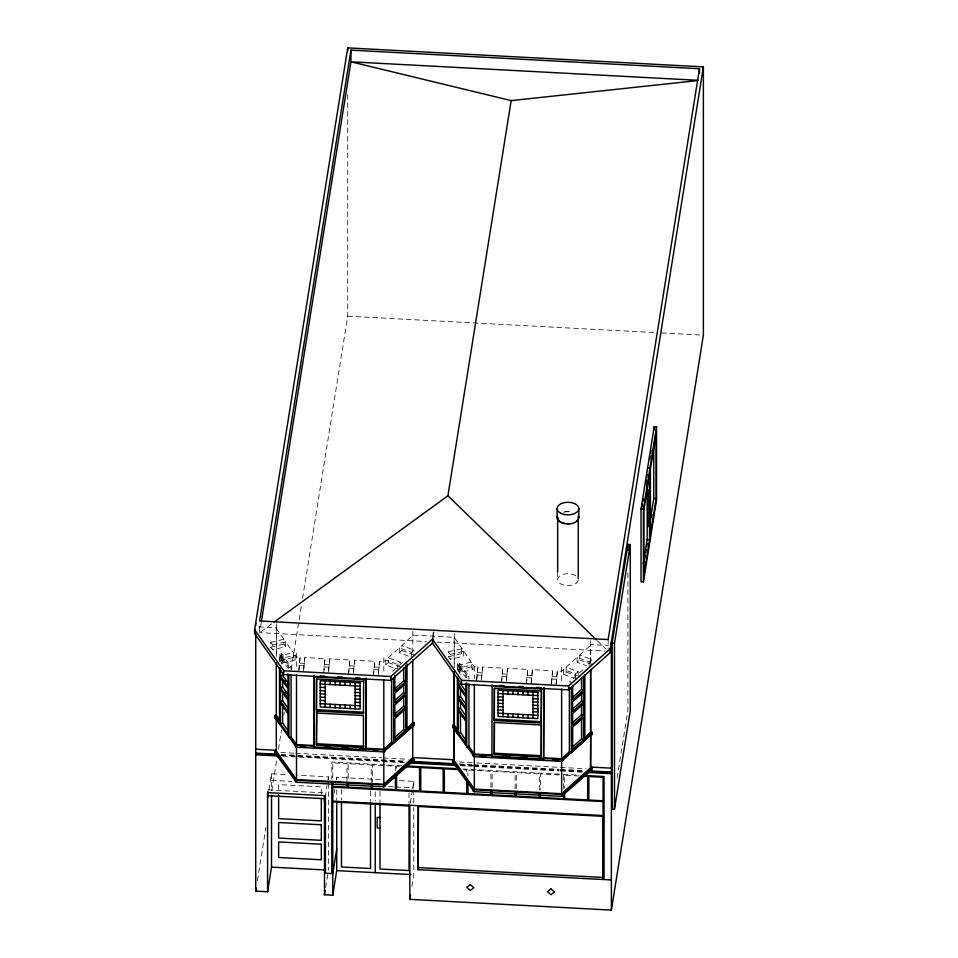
<?xml version="1.0" encoding="UTF-8"?>
<svg xmlns="http://www.w3.org/2000/svg" width="958" height="958" viewBox="0 0 958 958"><rect width="100%" height="100%" fill="white"/><g stroke="black" fill="none" stroke-linecap="round" stroke-linejoin="round"><path stroke-width="0.72" stroke-dasharray="4.79 3.59" d="M472.989 669.534L471.192 666.984L471.192 662.122L457.972 665.247L457.972 670.109L459.768 672.648L472.989 669.534L473.001 664.672L454.296 637.31L412.85 635.106L401.869 645.572L401.869 650.434L399.294 652.745L409.964 656.709M261.259 622.305L259.606 632.639L426.43 641.537M276.299 656.733L276.419 627.825L255.726 626.724M268.947 789.859L271.521 773.801L287.568 774.663M257.379 880.785L265.893 827.58M271.809 790.625L276.539 761.071M278.431 749.24L281.496 730.032M283.867 715.255L284.334 712.297M291.196 669.438L301.602 604.402M302.548 598.487L347.718 316.2L347.718 94.112M298.752 671.33L300.07 657.284L296.513 657.092L295.16 655.188L281.939 658.302L280.131 655.763L293.352 652.638L293.352 657.499L295.16 660.05L281.939 663.164L280.131 660.625L280.131 655.763M298.968 669.965L300.07 657.284M304.812 657.535L303.494 671.582L304.812 657.535L324.966 658.613L324.091 669.917M323.648 672.66L324.966 658.613M329.708 658.865L328.39 672.911L329.708 658.865L349.862 659.942L348.76 672.612M325.157 797.284L327.025 785.596M327.959 779.752L328.426 776.842L297.782 775.202M348.544 673.989L349.862 659.942M354.604 660.194L353.286 674.24L354.604 660.194L374.758 661.271L373.656 673.941M334.174 793.224L334.869 788.877M336.258 780.183L336.725 777.285L382.661 779.728M325.636 887.551L327.959 873.061M373.44 675.318L374.758 661.271M379.5 661.523L378.182 675.57L379.5 661.523L383.811 661.75L385.751 660.014L397.762 664.481L400.336 662.17L388.325 657.703L388.325 662.565L385.751 664.876L396.42 668.852M410.299 803.127L412.395 790.087M412.623 788.638L413.784 781.393L398.959 780.602M411.928 886.306L413.784 874.714L413.784 807.366M476.581 680.815L477.898 666.768L474.342 666.576L473.001 664.672L459.768 667.786L457.972 665.247M476.809 679.45L477.898 666.768M482.64 667.019L481.323 681.066L482.64 667.019L502.794 668.097L501.693 680.779M501.477 682.144L502.794 668.097M507.536 668.349L506.219 682.395L507.536 668.349L527.69 669.426L526.816 680.731M526.373 683.473L527.69 669.426M531.115 683.725L532.432 669.678L552.586 670.756L551.485 683.425M531.331 682.359L532.432 669.678M551.269 684.802L552.586 670.756M556.011 685.054L557.328 671.007L561.628 671.235L563.555 669.498L575.566 673.977L578.153 671.666L566.142 667.187L566.142 672.049L563.555 674.36L574.237 678.336M556.227 683.689L557.328 671.007M590.583 663.116L590.703 644.59L608.426 645.536M617.072 778.112L627.897 710.441L627.897 571.375M388.325 657.703L399.294 647.883L411.293 652.35L413.88 650.039L401.869 645.572M392.588 671.39L405.006 660.266M566.142 667.187L577.111 657.368L589.122 661.846L591.697 659.535L579.698 655.068L579.698 659.918L577.111 662.229L586.452 665.714M579.698 655.068L590.583 645.321M582.847 669.75L569.363 681.797L571.375 682.551M271.677 623.862L259.606 632.639L259.606 622.425M270.671 642.399L283.891 639.285L283.891 644.135L285.7 646.686L272.479 649.811L270.671 647.261L270.671 642.399L272.479 644.95L272.479 649.811M272.479 644.95L285.7 641.824L293.352 652.638M270.671 647.261L283.891 644.135M279.508 661.655L279.508 654.206L281.712 653.691L291.1 666.96L291.1 669.941M280.407 657.428L282.61 656.901L290.202 667.63L287.999 668.145L280.407 657.428L280.407 661.691M280.131 660.625L293.352 657.499M291.1 666.96L288.897 667.475L279.508 654.206M448.512 651.883L461.732 648.77L463.54 651.308L463.54 656.17L450.308 659.296L448.512 656.745L448.512 651.883L450.308 654.434L450.308 659.296M450.308 654.434L463.54 651.308M448.512 656.745L461.732 653.619L463.54 656.17M457.373 669.654L457.373 663.69L459.577 663.175L468.941 676.444L468.941 679.414M458.271 666.912L460.475 666.397L468.043 677.114L465.839 677.629L458.271 666.912L458.271 671.259M457.972 670.109L471.192 666.984M468.941 676.444L466.738 676.959L457.373 663.69M347.718 316.2L655.559 332.618M661.535 332.929L701.879 335.084M436.86 642.088L605.169 651.069M300.07 663.116L304.812 663.367M324.966 664.445L329.708 664.696M349.862 665.774L354.604 666.026M374.758 667.103L379.5 667.355M477.898 672.6L482.64 672.851M502.794 673.929L507.536 674.181M527.69 675.258L532.432 675.51M552.586 676.587L557.328 676.839M298.752 665.499L303.494 665.75M323.648 666.828L328.39 667.079M348.544 668.157L353.286 668.409M373.44 669.486L378.182 669.738M476.581 674.983L481.323 675.234M501.477 676.312L506.219 676.564M526.373 677.641L531.115 677.893M551.269 678.971L556.011 679.222M280.862 752.485L294.214 753.204M295.699 753.287L381.715 757.874M383.2 757.946L408.407 759.299M459.026 761.993L475.3 762.867M476.785 762.939L586.26 768.783M281.125 754.449L406.647 761.143M458.954 763.933L472.402 764.652M473.899 764.735L559.077 769.274M560.562 769.358L582.979 770.543M281.017 755.132L405.042 761.754M460.343 764.7L472.294 765.334M473.791 765.418L558.969 769.957M560.454 770.04L582.871 771.238M281.125 755.419L405.162 762.041M460.451 764.987L472.402 765.622M473.899 765.705L559.077 770.244M560.562 770.328L582.979 771.525M282.514 756.185L405.042 762.724M460.343 765.67L472.294 766.304M473.791 766.388L558.969 770.927M560.454 771.01L582.871 772.208M401.737 765.741L331.815 762.017L331.815 779.489M462.726 768.999L580.237 775.261M399.45 766.412L396.576 766.256L396.576 770.663M463.756 769.837L466.738 770.004L466.738 772.938M559.173 774.926L540.48 773.932L540.48 790.099M579.039 775.992L564.669 775.226L564.669 788.446M271.521 780.327L291.951 781.417M388.589 786.566L394.516 786.877M396.001 786.961L413.784 787.907M268.012 789.871L324.918 792.913M579.698 659.918L591.697 664.397L591.697 659.535M566.142 672.049L575.483 675.534M401.869 650.434L413.88 654.901L413.88 650.039M388.325 662.565L400.336 667.031L400.336 662.17M597.469 640.866L606.007 649.153M276.299 628.556L283.891 639.285M608.15 639.561L608.15 648.315M590.703 640.698L590.703 663.87M589.122 661.846L589.122 666.708M578.153 671.666L578.153 676.528M577.111 657.368L577.111 662.229M575.566 673.977L575.566 678.839M563.555 669.498L563.555 674.36M563.484 775.154L563.484 789.859M561.628 667.343L561.628 683.102M557.664 571.734L557.664 579.111M539.294 790.039L539.294 773.872L516.302 772.639L516.302 788.805M515.117 788.745L515.117 772.579L492.113 771.358L492.113 787.512M490.927 787.452L490.927 771.286L467.923 770.064L467.923 775.944M474.342 666.576L474.342 678.444M461.732 648.77L461.732 653.619M460.475 666.397L460.475 675.079M459.768 667.786L459.768 672.648M459.577 663.175L459.577 673.606M454.296 633.43L454.296 666.972M454.176 638.04L454.176 667.702M413.784 781.393L413.784 805.87M412.85 631.214L412.742 655.104M411.293 652.35L411.293 657.212M409.042 793.032L409.042 803.475M399.294 647.883L399.294 652.745M397.762 664.481L397.762 669.343M395.391 770.603L395.391 766.196L372.399 764.963L372.399 782.602M385.751 660.014L385.751 664.876M383.811 657.859L383.811 673.618M379.991 791.44L379.991 803.043M375.249 791.835L375.249 800.816M371.213 782.542L371.213 764.903L348.209 763.682L348.209 781.309M370.506 790.985L370.506 801.415M347.024 781.249L347.024 763.61L332.785 762.855L332.785 779.022M341.467 789.44L341.467 799.894M336.725 777.285L336.725 779.884M336.725 789.727L336.725 800.086M328.426 776.842L328.426 779.441M328.426 783.357L328.426 870.163M321.313 794.266L321.313 786.865L278.634 784.59L278.634 791.991M296.513 653.212L296.513 668.959M295.16 655.188L295.16 660.05M285.7 641.824L285.7 646.686M282.61 656.901L282.61 664.002M281.939 658.302L281.939 663.164M281.712 653.691L281.712 664.11M276.419 623.933L276.419 656.002M271.521 773.801L271.521 790.793M563.639 512.267A10.346 5.976 0 0 1 571.543 512.087M564.741 511.704A10.861 6.275 0 0 1 573.028 512.147M578.261 580.213A10.346 5.976 0 0 1 564.382 585.266A10.346 5.976 0 0 1 559.52 576.213A10.346 5.976 0 0 1 575.914 575.854"/><path stroke-width="1.44" d="M433.555 632.316L432.453 643.058L390.804 680.372L283.724 674.66L254.624 633.561L254.624 629.681L347.718 47.9L703.376 66.868L703.376 335.168L611.372 910.1L409.844 899.346L409.844 806.025L332.785 801.918L332.785 895.239L324.487 894.796L324.487 795.643M254.624 633.561L255.283 629.466M350.951 50.139L259.606 620.976L608.15 639.561L699.484 68.736L350.951 50.139L350.951 61.803L261.498 620.832M271.521 795.284L271.521 867.122L267.581 891.766L255.726 891.132L255.726 634.196M255.726 754.066L255.618 754.748L278.024 755.946M412.85 724.535L414.036 724.595L413.736 725.637L383.703 751.874L296.405 747.216L275.197 718.249L275.233 715.255L276.419 715.315L280.167 721.494M275.114 717.925L275.233 717.195M267.581 798.445L268.012 791.332M275.197 753.239L275.365 750.258L275.197 753.239L296.405 782.207L383.703 786.865L413.736 760.628L413.904 757.646L413.736 760.628M255.726 891.132L256.193 888.174M314.068 746.905L314.296 675.546L314.068 746.905L365.812 749.659L366.028 678.3L365.812 749.659M316.667 709.686L363.657 712.201L363.441 713.566L316.439 711.064L316.667 679.066M316.439 745.085L316.667 711.638L316.439 745.085L363.441 747.587L363.657 746.222L316.667 743.719M324.487 801.475L324.918 795.823M324.487 894.796L325.181 890.449M332.785 873.612L336.725 848.968M363.441 713.566L363.657 680.12M332.785 895.239L336.725 870.606L336.725 801.571M274.096 622.113L447.925 495.789L511.165 100.602L697.999 80.556M407.21 728.272L412.85 722.595L414.036 722.655L413.928 725.326M414.036 722.655L407.102 729.637M409.844 899.346L410.539 895M603.408 815.749L603.073 879.516L418.143 869.648L418.466 805.894M454.296 671.414L454.296 724.799L452.99 725.469L457.696 732.331M453.11 726.679L453.074 727.733L474.234 756.7L561.52 761.347L591.888 734.079M457.265 729.888L454.296 724.799M453.11 761.682L453.074 762.724L474.234 791.691L561.52 796.349L591.589 770.112L591.757 767.13L591.589 770.112M453.074 762.724L453.11 759.73L453.074 760.784L474.234 789.751L561.52 794.398L591.589 768.172L590.583 767.801L590.703 734.02L590.583 767.801L561.628 793.715L474.342 789.069L454.176 760.52L454.296 728.188M543.617 759.143L543.845 687.784L543.617 759.143L491.909 756.389L492.125 685.03M541.246 723.05L541.474 689.604L541.246 723.05L494.28 720.548L494.496 688.551M541.474 725.086L541.246 757.071L494.28 754.569L494.496 722.583M583.949 738.75L590.703 732.08L590.703 669.798M590.703 732.08L591.888 732.14L591.589 733.181L583.841 740.103L584.847 740.486L584.847 674.959M432.453 643.058L461.552 684.144L568.633 689.856L610.282 652.542L610.282 648.65L703.376 66.868M610.282 652.542L611.372 645.692M612.126 643.022L627.897 544.455L630.268 544.587L630.268 710.573L614.497 809.127L612.126 809.007L612.126 643.022L614.497 643.141L630.268 544.587M641.046 508.89L654.182 426.753L656.553 426.885L656.553 499.789L643.417 581.925L641.046 581.793L641.046 508.89L643.417 509.021L656.553 426.885M641.932 507.189L642.387 504.351M642.842 501.501L643.297 498.651M645.812 482.988L646.267 480.15M646.722 477.3L647.177 474.45M649.644 459.014L650.099 456.164M650.554 453.314L651.009 450.464M643.297 563.783L647.177 539.582L647.177 483.335M650.099 521.296L653.751 498.519L653.751 446.703M644.794 558.334L645.261 555.4M645.74 552.467L646.207 549.533M646.674 546.599L647.141 543.665M651.368 517.26L651.835 514.326M611.372 910.1L611.372 641.8M611.372 773.034L611.264 773.717L588.847 772.519M649.548 539.701L643.848 575.303L643.848 510.171L649.548 474.581L649.548 539.701L647.177 539.582M656.122 498.639L650.422 534.229L650.422 469.097L656.122 433.507L656.122 498.639L653.751 498.519M612.126 809.007L612.605 806.061M254.624 629.681L283.724 670.78L390.804 676.492L432.453 639.166L461.552 680.264L461.552 684.144M393.93 689.628L403.713 680.863L403.713 667.738M405.713 665.57L405.713 681.605L394.84 691.341L394.84 675.306M393.93 701.292L403.713 692.526L403.713 684.192M405.713 693.269L394.84 703.016L394.84 693.293L405.713 683.545L405.713 693.269L403.713 692.526M393.93 714.908L403.713 706.13L403.713 695.927M405.713 706.884L394.84 716.62L394.84 704.956L405.713 695.209L405.713 706.884L403.713 706.13M393.93 738.235L403.713 729.469L403.713 710.932M366.028 748.294L383.811 749.24L391.547 742.306L391.547 678.276M405.713 730.212L394.84 739.947L394.84 718.56L405.713 708.824L405.713 730.212L403.713 729.469M360.004 748.665L383.703 749.922L392.552 742.678M395.654 739.899L397.726 738.043M407.174 730.247L410.515 727.254M391.547 742.306L393.558 743.049L407.006 731.002L407.006 663.99M276.299 717.985L276.299 751.036L296.513 779.572L383.811 784.231L412.85 757.586L454.296 759.802M255.726 749.204L276.419 750.306L275.197 751.3L296.405 780.267L383.703 784.925L413.736 758.688L412.742 758.317L412.742 725.266M461.552 680.264L568.633 685.976L610.282 648.65M572.836 697.173L581.554 689.365L581.554 678.348M583.554 676.348L583.554 690.119L572.656 699.867L572.656 686.096M572.836 708.836L581.554 701.04L581.554 692.706M583.554 701.783L572.656 711.531L572.656 701.807L583.554 692.059L583.554 701.783L581.554 701.04M572.836 722.44L581.554 714.644L581.554 704.441M583.554 715.386L572.656 725.134L572.656 713.47L583.554 703.723L583.554 715.386L581.554 714.644M572.836 746.749L581.554 738.941L581.554 718.081M543.845 757.778L561.628 758.724L569.363 751.79L569.363 687.76M583.554 739.696L572.656 749.443L572.656 727.086L583.554 717.338L583.554 739.696L581.554 738.941M539.294 758.221L561.52 759.407L570.369 752.162M580.56 743.719L582.787 741.731M587.242 737.744L589.469 735.744M569.363 751.79L571.375 752.533L584.847 740.486M280.407 668.792L280.407 675.893L282.61 675.378L288.681 683.952M284.203 681.258L286.406 680.731M280.407 687.557L287.999 698.286L287.999 688.562L280.407 677.833L280.407 687.557L282.61 687.042L288.681 695.616M284.203 692.921L286.406 692.406M280.407 701.172L287.999 711.89L287.999 700.226L280.407 689.497L280.407 701.172L282.61 700.645L288.514 708.992M280.407 723.53L287.999 734.247L287.999 713.842L280.407 703.112L280.407 723.53L282.61 723.003L288.514 731.349M280.61 723.937L279.508 724.2L279.508 667.606M458.271 678.492L458.271 684.287L460.475 683.773L466.366 692.107M458.271 697.053L465.839 707.77L465.839 696.957L458.271 686.227L458.271 697.053L460.475 696.526L466.366 704.86M314.296 745.528L296.513 744.582L291.1 736.953L288.897 737.468L288.897 674.923M458.271 708.716L465.839 719.434L465.839 709.71L458.271 698.993L458.271 708.716L460.475 708.19L466.366 716.524M458.271 733.014L465.839 743.731L465.839 721.374L458.271 710.656L458.271 733.014L460.475 732.499L466.366 740.833M458.475 733.421L457.373 733.684L457.373 677.102M492.125 755.012L474.342 754.066L468.941 746.426L466.738 746.953L466.738 682.91M697.999 80.316L350.951 61.803L511.165 100.602M647.608 467.827L649.979 467.947L649.979 540.863M320.2 675.857L324.642 676.097M337.946 676.803L342.377 677.043M355.681 677.749L360.124 677.989M499.513 685.425L503.944 685.653M518.721 686.443L523.152 686.682M536.456 687.389L540.887 687.628M314.068 676.911L365.812 679.665M491.909 686.395L543.617 689.149M363.441 681.485L316.439 678.982L316.439 711.064M541.246 690.969L494.28 688.467L494.28 720.548M320.223 684L360.1 686.132M498.052 693.484L537.917 695.616M320.223 687.281L325.205 687.545M355.119 689.137L360.1 689.413M498.052 696.765L503.034 697.029M532.935 698.621L537.917 698.885M320.223 690.562L325.205 690.826M355.119 692.418L360.1 692.682M498.052 700.047L503.034 700.31M532.935 701.903L537.917 702.166M320.223 693.843L325.205 694.107M355.119 695.7L360.1 695.963M498.052 703.328L503.034 703.591M532.935 705.184L537.917 705.447M320.223 697.125L325.205 697.388M355.119 698.981L360.1 699.244M498.052 706.609L503.034 706.872M532.935 708.465L537.917 708.728M320.223 700.406L325.205 700.669M355.119 702.262L360.1 702.525M498.052 709.89L503.034 710.153M532.935 711.746L537.917 712.01M320.223 703.687L360.1 705.807M498.052 713.171L537.917 715.291M494.496 719.171L541.474 721.685M316.439 713.003L363.441 715.506L363.441 747.587M494.496 753.204L541.474 755.706M289.999 737.205L296.405 745.264L314.188 746.21M324.534 746.773L330.438 747.084M342.269 747.719L348.185 748.03M467.839 746.689L474.234 754.748L492.017 755.706M503.836 756.329L509.752 756.652M521.571 757.275L527.475 757.598M300.944 746.761L305.386 747M318.703 747.707L324.63 748.03M336.462 748.653L342.377 748.976M354.221 749.611L360.136 749.922M373.452 750.629L377.895 750.868M480.257 756.329L486.173 756.64M498.016 757.275L503.932 757.586M515.763 758.221L521.679 758.532M534.995 759.251L539.438 759.478M552.754 760.197L558.67 760.508M590.703 767.071L611.372 768.172M412.85 759.526L413.904 759.586M255.726 753.096L276.646 754.209M411.138 761.382L454.475 763.694M590.451 770.95L611.372 772.064M255.618 753.778L278.024 754.976M411.03 762.065L455.852 764.46M590.344 771.633L611.264 772.747M261.702 754.389L267.677 754.7M424.586 763.071L429.064 763.31M442.512 764.029L448.488 764.352M588.954 771.837L591.948 772.004M602.414 772.555L608.39 772.878M411.03 763.035L455.852 765.43M406.192 765.981L456.774 768.675M584.703 775.501L604.043 776.531L604.043 879.564L611.372 879.959M406.635 766.795L419.58 767.49L419.58 790.997L396.576 789.775L396.576 775.07M457.792 769.525L444.356 768.807L444.356 792.314L466.738 793.511L466.738 780.291M583.35 776.22L587.661 776.447L587.661 799.966L564.669 798.732L564.669 794.326M268.012 795.703L324.918 798.744M379.991 817.533L377.177 817.39L377.177 827.904L379.991 828.047M418.466 867.601L603.408 877.468M271.521 867.122L325.504 870.008M336.725 870.606L410.814 874.558M581.554 689.365L583.554 690.119M403.713 680.863L405.713 681.605M406 730.631L407.006 731.002M447.925 495.789L596.403 639.824M280.407 675.893L287.999 686.623L287.999 673.833M279.832 722.847L275.114 715.973M458.271 684.287L465.839 695.005L465.839 683.425M462.726 739.456L464.438 741.863M699.484 68.736L699.484 73.107M654.182 426.753L654.182 429.735M648.051 489.694L648.051 526.708M643.417 509.021L643.417 581.925M627.897 544.455L627.897 550.443M614.497 643.141L614.497 809.127M603.073 879.516L603.073 816.336L418.143 806.468L418.143 869.648M591.888 732.14L591.769 734.81M591.589 733.181L591.589 735.121M590.583 670.528L590.583 732.81M578.824 508.339L578.824 517.452M578.261 578.74L578.261 518.242A10.346 5.976 0 0 0 578.153 516.685M571.375 687.018L571.375 752.533M568.633 685.976L568.633 689.856M563.484 794.266L563.484 798.673L540.48 797.439L540.48 794.505M562.621 759.095L562.621 761.035M562.621 794.086L562.621 796.038M561.628 689.03L561.628 758.724M561.628 760.664L561.628 793.715M561.52 759.407L561.52 761.347M561.52 794.398L561.52 796.349M557.664 571.734L557.664 517.14A10.346 5.976 0 0 0 564.382 523.296M557.113 508.818L557.113 517.931M541.246 757.071L541.246 724.99L494.28 722.488L494.28 754.569M539.294 794.445L539.294 797.379L516.302 796.158L516.302 793.212M532.935 692.059L532.935 718.308M527.954 691.796L527.954 695.077M527.954 714.764L527.954 718.045M522.96 691.532L522.96 694.813M522.96 714.5L522.96 717.781M517.979 691.269L517.979 694.55M517.979 714.237L517.979 717.518M515.117 793.152L515.117 796.086L492.113 794.865L492.113 791.931M512.997 691.005L512.997 694.287M512.997 713.961L512.997 717.243M508.015 690.73L508.015 694.011M508.015 713.698L508.015 716.979M503.034 690.467L503.034 716.716M490.927 791.859L490.927 794.805L467.923 793.571L467.923 781.824M474.342 684.371L474.342 754.066M474.342 756.018L474.342 789.069M474.234 754.748L474.234 756.7M474.234 789.751L474.234 791.691M473.24 754.329L473.24 756.269M473.24 789.32L473.24 791.272M468.941 683.88L468.941 746.426M460.475 688.419L460.475 696.526M460.475 701.244L460.475 708.19M460.475 713.123L460.475 732.499M454.176 672.145L454.176 725.529M454.176 727.469L454.176 760.52M453.11 724.739L453.074 727.733M413.736 723.685L413.736 725.637M412.742 659.559L412.742 723.314M409.042 804.96L409.042 870.571L379.991 869.026L379.991 804.492M395.391 775.01L395.391 789.703L372.399 788.482L372.399 785.536M393.558 677.522L393.558 743.049M390.804 676.492L390.804 680.372M384.817 749.611L384.817 751.551M384.817 784.602L384.817 786.554M383.811 679.545L383.811 749.24M383.811 751.18L383.811 784.231M383.703 749.922L383.703 751.874M383.703 784.925L383.703 786.865M375.249 803.81L375.249 872.654M371.213 785.476L371.213 788.422L348.209 787.189L348.209 784.255M370.506 802.912L370.506 868.511L341.467 866.966L341.467 802.888M355.119 682.575L355.119 708.824M350.137 682.312L350.137 685.593M350.137 705.28L350.137 708.561M347.718 47.9L347.718 50.882M347.024 784.183L347.024 787.129L332.785 786.362L332.785 783.428M345.143 682.048L345.143 685.329M345.143 705.016L345.143 708.297M340.162 681.785L340.162 685.066M340.162 704.753L340.162 708.034M335.18 681.521L335.18 684.802M335.18 704.477L335.18 707.758M331.815 783.848L331.815 873.552L325.421 873.217L325.421 795.691L267.581 792.613L267.581 891.766M330.187 681.246L330.187 684.527M330.187 704.214L330.187 707.495M325.205 680.982L325.205 707.232M321.313 798.697L321.313 820.886L278.634 818.611L278.634 794.948M296.513 674.887L296.513 744.582M296.513 746.521L296.513 779.572M296.405 745.264L296.405 747.216M296.405 780.267L296.405 782.207M295.411 744.845L295.411 746.785M295.411 779.836L295.411 781.788M291.1 674.408L291.1 736.953M283.724 670.78L283.724 674.66M282.61 672.528L282.61 675.378M282.61 680.096L282.61 687.042M282.61 691.904L282.61 700.645M282.61 704.046L282.61 723.003M276.299 662.661L276.299 716.045M275.233 715.255L275.197 718.249M255.726 622.832L255.726 625.43M577.662 519.763A10.346 5.976 0 0 1 576.405 521.14M569.711 523.583A10.346 5.976 0 0 1 567.016 523.643M578.345 515.835A10.861 6.275 0 0 1 568.381 523.966A10.861 6.275 0 0 1 557.364 516.302M470.294 884.593L466.738 887.312L470.294 890.425L473.851 887.695L470.294 884.593M550.91 888.892L547.353 891.611L550.91 894.724L554.466 891.994L550.91 888.892M360.1 682.85L320.223 680.719L320.223 706.968L360.1 709.088L360.1 682.85M537.917 692.335L498.052 690.203L498.052 716.452L537.917 718.572L537.917 692.335M443.171 768.747L420.766 767.55L420.766 791.057L443.171 792.254L443.171 768.747M603.073 777.273L588.847 776.507L588.847 800.026L603.073 800.78L603.073 777.273M603.073 801.571L332.785 787.153L332.785 801.128L603.073 815.545L603.073 801.571M321.313 824.778L278.634 822.503L278.634 838.058L321.313 840.334L321.313 824.778M321.313 844.214L278.634 841.938L278.634 857.494L321.313 859.769L321.313 844.214M560.586 513.189A10.861 6.275 0 0 0 578.56 509.967A10.861 6.275 0 0 0 564.741 502.591A10.861 6.275 0 0 0 560.586 513.189"/></g></svg>
